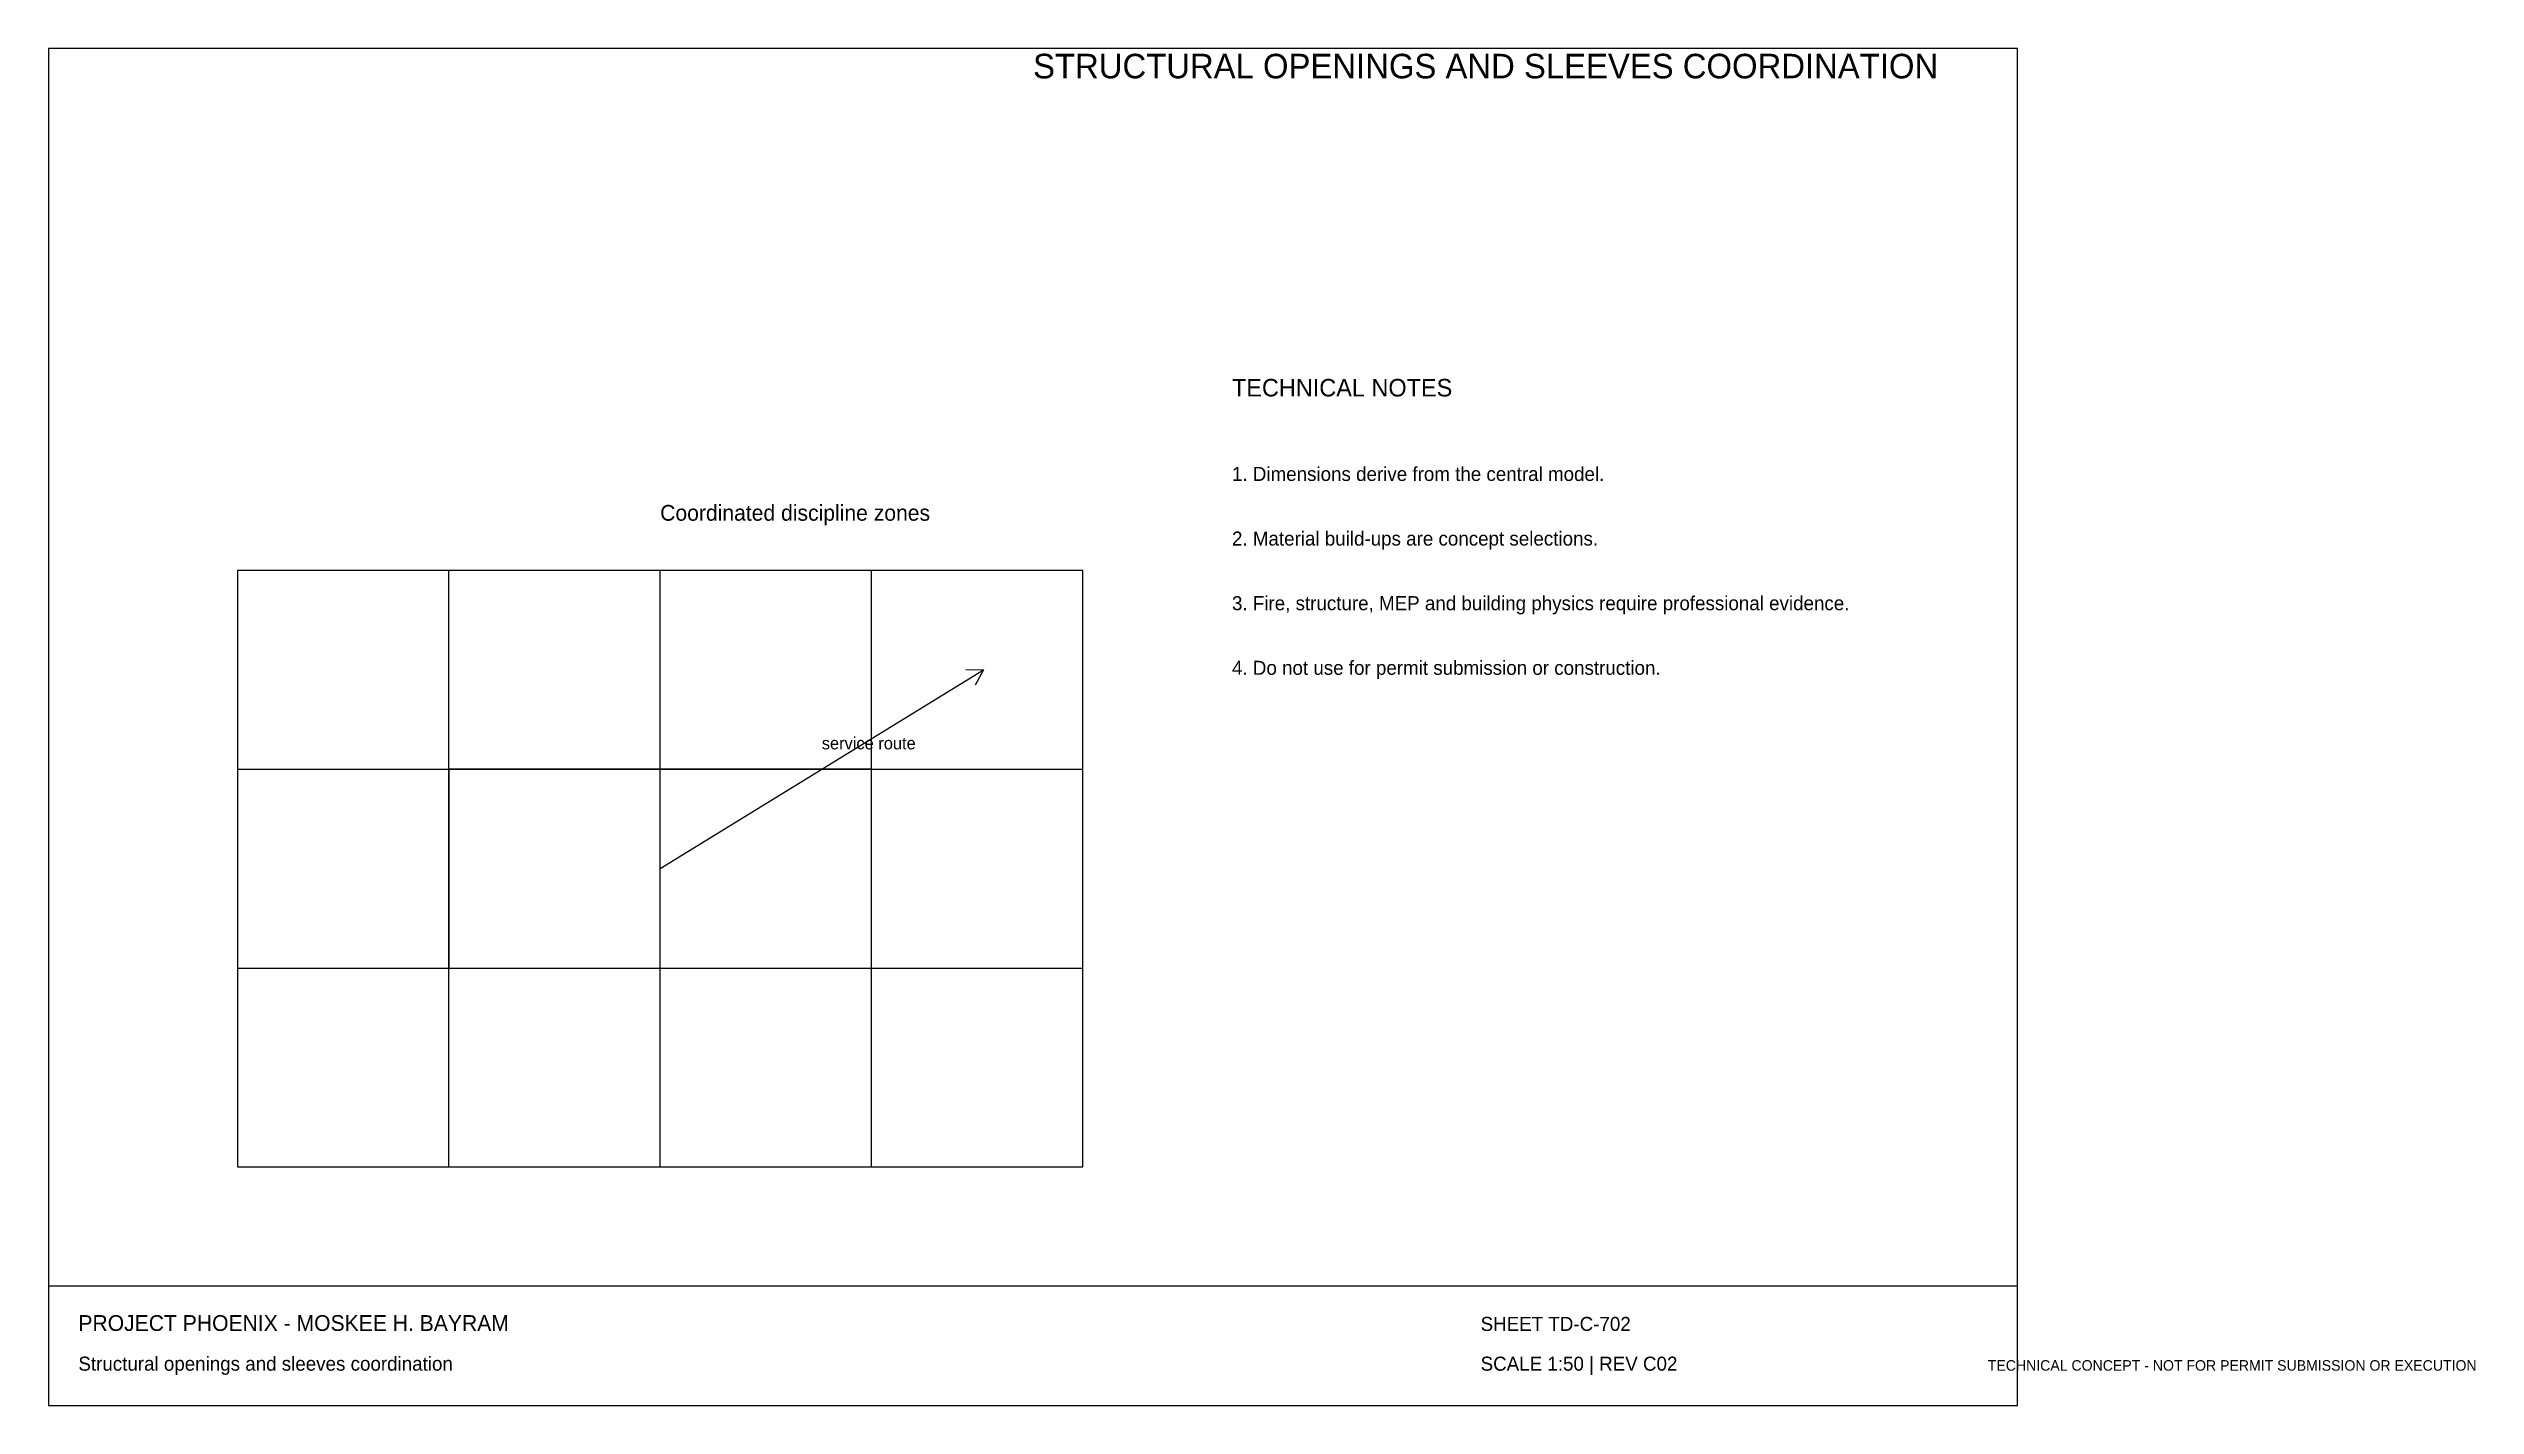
# Model space of a CAD drawing. Extents: x 12 to 500, y 12 to 285.
import ezdxf

# ---------------------------------------------------------------- set-up
doc = ezdxf.new("R2010")
doc.units = 0

msp = doc.modelspace()

# ---------------------------------------------------------------- linework, layer by layer
at = {"layer": 'PHOENIX'}
for p, q in [((408, 285), (12, 285)), ((12, 285), (12, 12)), ((408, 12), (408, 285)), ((220, 180), (50, 180)), ((50, 180), (50, 60)), ((92.5, 60), (92.5, 180)), ((135, 60), (135, 180)), ((177.5, 60), (177.5, 180)), ((220, 60), (220, 180)), ((135, 120), (200, 160)), ((200, 160), (196.501, 159.902)), ((200, 160), (198.336, 156.921)), ((50, 140), (220, 140)), ((177.5, 140), (92.5, 140)), ((92.5, 140), (92.5, 100)), ((177.5, 100), (177.5, 140)), ((50, 100), (220, 100)), ((92.5, 100), (177.5, 100)), ((50, 60), (220, 60)), ((408, 36), (12, 36)), ((12, 36), (12, 12)), ((408, 12), (408, 36)), ((12, 12), (408, 12)), ((12, 12), (408, 12))]:
    msp.add_line(p, q, dxfattribs=at)

# ---------------------------------------------------------------- texts
at = {"layer": 'PHOENIX-TEXT'}
for s, height, p in [('STRUCTURAL OPENINGS AND SLEEVES COORDINATION', 4.939, (210, 279)), ('TECHNICAL NOTES', 3.528, (250, 215)), ('1. Dimensions derive from the central model.', 2.822, (250, 198)), ('Coordinated discipline zones', 3.175, (135, 190)), ('2. Material build-ups are concept selections.', 2.822, (250, 185)), ('3. Fire, structure, MEP and building physics require professional evidence.', 2.822, (250, 172)), ('4. Do not use for permit submission or construction.', 2.822, (250, 159)), ('service route', 2.469, (167.5, 144)), ('PROJECT PHOENIX - MOSKEE H. BAYRAM', 3.175, (18, 27)), ('SHEET TD-C-702', 2.822, (300, 27)), ('Structural openings and sleeves coordination', 2.822, (18, 19)), ('SCALE 1:50 | REV C02', 2.822, (300, 19)), ('TECHNICAL CONCEPT - NOT FOR PERMIT SUBMISSION OR EXECUTION', 2.117, (402, 19))]:
    msp.add_text(s, height=height, dxfattribs=at).set_placement(p)

doc.saveas('drawing.dxf')
